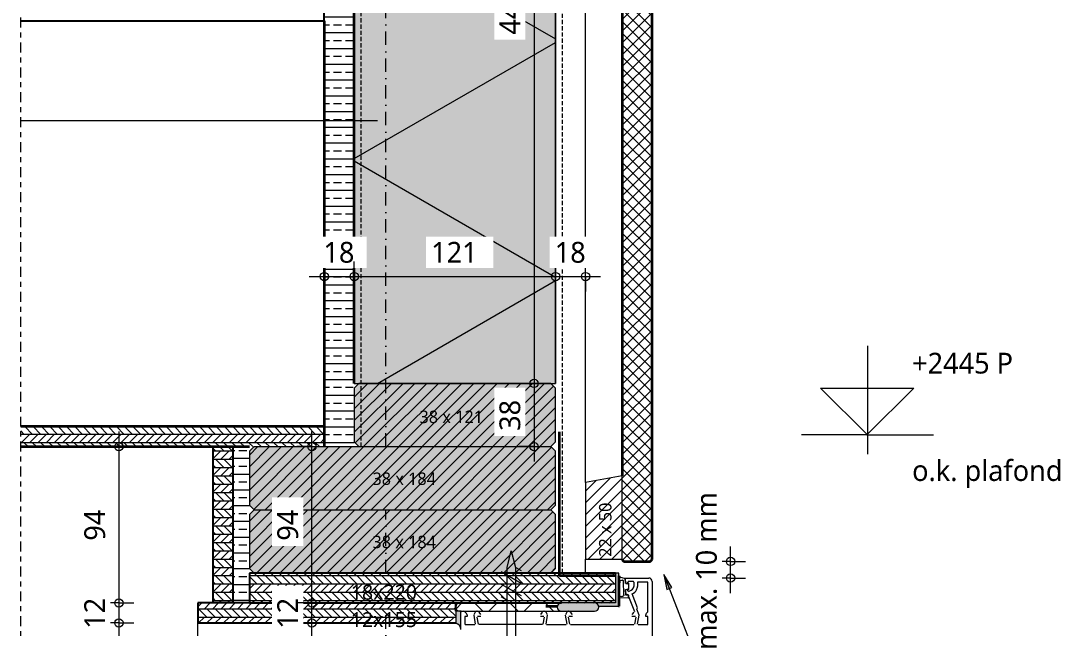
# Model space of a CAD drawing. Header units: millimetres. Extents: x 6732 to 10947, y 894 to 9086.
# Drawn here: x 8980 to 9605, y 6578 to 6944 of the extents above; entities that cross this region are included whole.
import ezdxf

# ---------------------------------------------------------------- set-up
doc = ezdxf.new("R2010")
doc.units = ezdxf.units.MM
for name, pattern in [('MV_center', [15, 6, -3, 3, -3]), ('MV_hidden', [3.75, 2.5, -1.25]), ('MV_stramien', [16, 8, -4, 0, -4])]:
    doc.linetypes.add(name, pattern=pattern)
for name, color, linetype, lineweight in [('A-ANNO-DIMS', 211, 'Continuous', 13), ('A-ANNO-DIMS-5', 211, 'Continuous', 13), ('A-ANNO-NOTE', 131, 'Continuous', 18), ('A-DETL', 90, 'Continuous', 13), ('A-DETL-GENF', 92, 'Continuous', 18), ('A-DETL-MEDM', 33, 'Continuous', 25), ('Doorsnede Strandbaak_dwg', 8, 'Continuous', 13), ('G-ANNO-TEXT', 231, 'Continuous', 13), ('zeichnen', 250, 'Continuous', 13)]:
    doc.layers.add(name, color=color, linetype=linetype, lineweight=lineweight)
doc.styles.add('Segoe UI_1', font='segoeui.ttf', dxfattribs={"height": 7.5})
doc.styles.add('Segoe UI_2', font='segoeui.ttf', dxfattribs={"height": 12.5})
doc.styles.add('Segoe UI_3', font='segoeui.ttf', dxfattribs={"height": 9})
doc.dimstyles.new('2_5_mm_1', dxfattribs={"dimscale": 304.8, "dimtxt": 13.092049, "dimasz": 0.016404, "dimexe": 0.029528, "dimexo": 0.0625, "dimgap": 0.014764, "dimtad": 1, "dimdec": 0, "dimzin": 0, "dimdsep": 46, "dimtxsty": 'Segoe UI_2', "dimblk1": 'DOTBLANK', "dimblk2": 'DOTBLANK', "dimsah": 1, "dimcen": 0.09, "dimdle": 0.029528, "dimazin": 0, "dimtfac": 1, "dimtdec": 4, "dimtix": 1, "dimtmove": 0, "dimatfit": 3, "dimfxl": 0.029528, "dimfxlon": 1, "dimtvp": 1, "dimtfill": 1, "dimtolj": 1, "dimtzin": 0, "dimarcsym": 2})
pattern_1 = [(0, (0, 0), (0, 5), [50, 0]), (45, (0, 0), (5.0006592, 0), [7.071, -7.071]), (315, (0, 0), (5.0006592, 0), [7.071, -7.071])]
pattern_2 = [(0, (0, 0), (0, 9.476), []), (0, (0, 4.738), (0, 9.476), [4.738, -2.369])]

# ---------------------------------------------------------------- blocks, each defined once
blk = doc.blocks.new('Doorsnede Strandbaak_dwg_rubber-V2-Details Strandbaak Patio Woning')
at = {"layer": 'zeichnen'}
for p, q in [((-1695, 7943), (-1691, 7944)), ((-1644, 8004), (-1655, 7993)), ((-1652, 7933), (-1655, 7937)), ((-1635, 7987), (-1646, 7961)), ((-1645, 7956), (-1633, 7943)), ((-1732, 7790), (-1732, 7720)), ((-1702, 7718), (-1702, 7933)), ((-1631, 7889), (-1649, 7908)), ((-1647, 7700), (-1670, 7694))]:
    blk.add_line(p, q, dxfattribs=at)
at = {"layer": 'zeichnen', "flags": 128}
for points in [[(-1732, 7895), (-1732, 7966), (-1732, 7896), (-1732, 7966), (-1720, 7966), (-1665, 7986)], [(-1763, 7720), (-1732, 7720), (-1732, 7799), (-1771, 7809), (-1771, 7796), (-1783, 7799), (-1783, 7894), (-1771, 7898), (-1771, 7889)], [(-1771, 7664), (-1771, 7712), (-1771, 7664), (-1642, 7675)]]:
    blk.add_lwpolyline(points, dxfattribs=at)
blk.add_lwpolyline([(-1764, 7884), (-1736, 7891)], close=True, dxfattribs=at)
at = {"layer": 'zeichnen'}
for centre, radius, start, end in [((-1692, 7933), 10.2, 110.2, 180), ((-1679, 7911), 35.6, 47.6331, 110.2), ((-1674, 8010), 25.4, 290.2, 316.4), ((-1641, 7959), 5.08, 157.9571, 222.0291), ((-1638, 7999), 7.62, 90, 136.4), ((-1638, 7999), 7.62, 67.3952, 90), ((-1765, 7889), 5.08, 180, 285), ((-1765, 7889), 5.08, 180, 285), ((-1737, 7896), 5.08, 285, 0), ((-1737, 7896), 5.08, 285, 0), ((-1659, 7926), 10.2, 327.4337, 43.3926), ((-1642, 7915), 10.2, 147.4337, 222.9571), ((-1763, 7712), 7.62, 90, 180), ((-1677, 7718), 25.4, 180, 285.7884), ((-1644, 7688), 12.7, 275, 105.7884)]:
    blk.add_arc(centre, radius, start, end, dxfattribs=at)
blk = doc.blocks.new('42 isolatie - Type 1-3776293-Details Strandbaak Patio Woning')
at = {"layer": 'A-DETL-GENF'}
blk.add_hatch(color=256, dxfattribs=at).paths.add_polyline_path([(448.28, -118.97), (448.28, -0.8), (0.28, -0.8), (0.28, -121.8), (448.28, -121.8)])
at = {"layer": 'A-DETL-GENF', "lineweight": 13}
h = blk.add_hatch(dxfattribs=at)
h.set_pattern_fill('FP_13', color=256, style=0, pattern_type=2)
h.set_pattern_definition([(300, (12.83, -244.8), (-107.387, -62), []), (240, (12.83, -244.8), (-107.387, 62), [])])
h.paths.add_polyline_path([(448.28, -118.97), (448.28, -0.8), (0.28, -0.8), (0.28, -121.8), (448.28, -121.8)])
at = {"layer": 'A-DETL-GENF'}
for p, q in [((0.28, -0.8), (0.28, -3.63)), ((0.28, -3.63), (0.28, -118.97)), ((448.28, -0.8), (9.32, -0.8)), ((448.28, -3.63), (448.28, -0.8)), ((448.28, -118.97), (448.28, -3.63)), ((0.28, -118.97), (0.28, -121.8)), ((151.54, -121.8), (448.28, -121.8)), ((448.28, -121.8), (448.28, -118.97))]:
    blk.add_line(p, q, dxfattribs=at)
blk = doc.blocks.new('00 hout_rechthoekig_sls - SLS 38x184-V25-Details Strandbaak Patio Woning')
at = {"layer": 'A-DETL-GENF'}
blk.add_hatch(color=256, dxfattribs=at).paths.add_polyline_path([(181.17, -38), (184, -35.17), (184, -2.83), (181.17, 0), (2.83, 0), (0, -2.83), (0, -35.17), (2.83, -38), (157.2, -38)])
at = {"layer": 'A-DETL-MEDM', "lineweight": 13}
h = blk.add_hatch(dxfattribs=at)
h.set_pattern_fill('FP_26', color=256, style=0, pattern_type=2)
h.set_pattern_definition([(45, (-9117.491, -6649.566), (-3.535534, 3.535534), [])])
h.paths.add_polyline_path([(181.17, -38), (184, -35.17), (184, -2.83), (181.17, 0), (2.83, 0), (0, -2.83), (0, -35.17), (2.83, -38), (157.2, -38)])
at = {"layer": 'A-DETL-MEDM', "lineweight": 18}
for p, q in [((0, -2.83), (2.83, 0)), ((2.83, 0), (0, -2.83)), ((12.29, 0), (157.2, 0)), ((181.17, 0), (184, -2.83)), ((0, -2.83), (0, -35.17)), ((181.17, 0), (184, -2.83)), ((184, -35.17), (184, -2.83)), ((2.83, -38), (0, -35.17)), ((0, -35.17), (2.83, -38)), ((184, -35.17), (181.17, -38)), ((181.17, -38), (184, -35.17)), ((12.29, -38), (151.35, -38)), ((151.35, -38), (157.2, -38))]:
    blk.add_line(p, q, dxfattribs=at)
blk = doc.blocks.new('00 hout_rechthoekig_sls - SLS 38x121-V26-Details Strandbaak Patio Woning')
at = {"layer": 'A-DETL-GENF'}
blk.add_hatch(color=256, dxfattribs=at).paths.add_polyline_path([(118.17, 0), (2.83, 0), (0, -2.83), (0, -35.17), (2.83, -38), (118.17, -38), (121, -35.17), (121, -2.83)])
at = {"layer": 'A-DETL-MEDM', "lineweight": 13}
h = blk.add_hatch(dxfattribs=at)
h.set_pattern_fill('FP_27', color=256, style=0, pattern_type=2)
h.set_pattern_definition([(225, (9301.491, 6687.566), (3.535534, -3.535534), [])])
h.paths.add_polyline_path([(118.17, 0), (2.83, 0), (0, -2.83), (0, -35.17), (2.83, -38), (118.17, -38), (121, -35.17), (121, -2.83)])
at = {"layer": 'A-DETL-MEDM', "lineweight": 18}
for p, q in [((0, -2.83), (2.83, 0)), ((2.83, 0), (0, -2.83)), ((118.17, 0), (121, -2.83)), ((0, -2.83), (0, -35.17)), ((118.17, 0), (121, -2.83)), ((121, -35.17), (121, -2.83)), ((2.83, -38), (0, -35.17)), ((0, -35.17), (2.83, -38)), ((121, -35.17), (118.17, -38)), ((118.17, -38), (121, -35.17)), ((2.83, -38), (118.17, -38))]:
    blk.add_line(p, q, dxfattribs=at)
blk = doc.blocks.new('NLRS_00_DI_maskeer - Type 1-4234611-Details Strandbaak Patio Woning')
at = {"layer": 'A-DETL-GENF', "linetype": 'MV_center'}
blk.add_line((516, 0), (-100, 0), dxfattribs=at)
blk = doc.blocks.new('28 schroef - 5_0x80-4440999-Details Strandbaak Patio Woning')
at = {"layer": 'A-DETL-GENF', "lineweight": 13}
h = blk.add_hatch(dxfattribs=at)
h.set_pattern_fill('FP_31', color=256, style=0, pattern_type=2)
h.set_pattern_definition([(240, (0, 0), (-11.2583, 6.5), [])])
h.paths.add_polyline_path([(50, -6), (70, -6), (70, 6), (50, 6)])
h = blk.add_hatch(dxfattribs=at)
h.set_pattern_fill('FP_32', color=256, style=0, pattern_type=2)
h.set_pattern_definition([(240, (7.5, 0), (-11.2583, 6.5), [])])
h.paths.add_polyline_path([(50, -6), (70, -6), (70, 6), (50, 6)])
for p, q in [((0, -6), (0, 6)), ((0, 6), (5, 2.5)), ((5, 2.5), (70, 2.5)), ((70, 2.5), (80, 0)), ((80, 0), (70, -2.5)), ((5, -2.5), (0, -6)), ((70, -2.5), (5, -2.5))]:
    blk.add_line(p, q, dxfattribs=at)
blk = doc.blocks.new('00 hout_rechthoekig_sls - SLS 38x184-V28-Details Strandbaak Patio Woning')
at = {"layer": 'A-DETL-GENF'}
blk.add_hatch(color=256, dxfattribs=at).paths.add_polyline_path([(181.17, -38), (184, -35.17), (184, -2.83), (181.17, 0), (2.83, 0), (0, -2.83), (0, -35.17), (2.83, -38), (157.2, -38)])
at = {"layer": 'A-DETL-MEDM', "lineweight": 13}
h = blk.add_hatch(dxfattribs=at)
h.set_pattern_fill('FP_34', color=256, style=0, pattern_type=2)
h.set_pattern_definition([(45, (-9117.491, -6687.566), (-3.535534, 3.535534), [])])
h.paths.add_polyline_path([(181.17, -38), (184, -35.17), (184, -2.83), (181.17, 0), (2.83, 0), (0, -2.83), (0, -35.17), (2.83, -38), (157.2, -38)])
at = {"layer": 'A-DETL-MEDM', "lineweight": 18}
for p, q in [((0, -2.83), (2.83, 0)), ((2.83, 0), (0, -2.83)), ((2.83, 0), (181.17, 0)), ((181.17, 0), (184, -2.83)), ((0, -2.83), (0, -35.17)), ((181.17, 0), (184, -2.83)), ((184, -35.17), (184, -2.83)), ((2.83, -38), (0, -35.17)), ((0, -35.17), (2.83, -38)), ((184, -35.17), (181.17, -38)), ((181.17, -38), (184, -35.17)), ((2.83, -38), (181.17, -38))]:
    blk.add_line(p, q, dxfattribs=at)
blk = doc.blocks.new('DIMBLOCK92-Details Strandbaak Patio Woning')
at = {"layer": 'A-ANNO-DIMS-5'}
for p, q in [((9155.03, 6593.57), (9146.03, 6593.57)), ((9155.03, 6572.57), (9155.03, 6593.57)), ((9155.03, 6593.57), (9164.03, 6593.57)), ((9155.03, 6581.57), (9146.03, 6581.57)), ((9155.03, 6581.57), (9164.03, 6581.57))]:
    blk.add_line(p, q, dxfattribs=at)
for centre in [(9155.03, 6593.57), (9155.03, 6581.57)]:
    blk.add_circle(centre, 2.5, dxfattribs=at)
at = {"layer": 'A-ANNO-DIMS-5', "color": 0, "insert": (9134.22, 6578.04), "char_height": 12.5, "width": 22.8516, "attachment_point": 1, "rotation": 90, "line_spacing_factor": 1.142579, "style": 'Segoe UI_2', "bg_fill": 3, "box_fill_scale": 1.25, "bg_fill_color": 9, "bg_fill_true_color": 13158600, "bg_fill_transparency": 0}
blk.add_mtext('12', dxfattribs=at)
blk = doc.blocks.new('_DotBlank')
at = {"color": 0, "linetype": 'ByBlock', "lineweight": -2}
blk.add_line((-0.5, 0), (-1, 0), dxfattribs=at)
blk.add_circle((0, 0), 0.5, dxfattribs=at)
blk = doc.blocks.new('DIMBLOCK93-Details Strandbaak Patio Woning')
at = {"layer": 'A-ANNO-DIMS-5'}
for p, q in [((9155.03, 6593.57), (9155.03, 6696.57)), ((9155.03, 6687.57), (9146.03, 6687.57)), ((9155.03, 6687.57), (9164.03, 6687.57)), ((9155.03, 6593.57), (9146.03, 6593.57)), ((9155.03, 6593.57), (9164.03, 6593.57))]:
    blk.add_line(p, q, dxfattribs=at)
for centre in [(9155.03, 6687.57), (9155.03, 6593.57)]:
    blk.add_circle(centre, 2.5, dxfattribs=at)
at = {"layer": 'A-ANNO-DIMS-5', "color": 0, "insert": (9134.22, 6631.04), "char_height": 12.5, "width": 22.8516, "attachment_point": 1, "rotation": 90, "line_spacing_factor": 1.142579, "style": 'Segoe UI_2', "bg_fill": 3, "box_fill_scale": 1.25, "bg_fill_color": 9, "bg_fill_true_color": 13158600, "bg_fill_transparency": 0}
blk.add_mtext('94', dxfattribs=at)
blk = doc.blocks.new('DIMBLOCK98-Details Strandbaak Patio Woning')
at = {"layer": 'A-ANNO-DIMS-5'}
for p, q in [((9288.55, 7173.57), (9279.55, 7173.57)), ((9288.55, 7173.57), (9288.55, 6725.57)), ((9288.55, 7173.57), (9297.55, 7173.57)), ((9288.55, 6725.57), (9279.55, 6725.57)), ((9288.55, 6725.57), (9297.55, 6725.57))]:
    blk.add_line(p, q, dxfattribs=at)
for centre in [(9288.55, 7173.57), (9288.55, 6725.57)]:
    blk.add_circle(centre, 2.5, dxfattribs=at)
at = {"layer": 'A-ANNO-DIMS-5', "color": 0, "insert": (9267.74, 6935.28), "char_height": 12.5, "width": 34.2774, "attachment_point": 1, "rotation": 90, "line_spacing_factor": 1.142579, "style": 'Segoe UI_2', "bg_fill": 3, "box_fill_scale": 1.25, "bg_fill_color": 9, "bg_fill_true_color": 13158600, "bg_fill_transparency": 0}
blk.add_mtext('448', dxfattribs=at)
blk = doc.blocks.new('DIMBLOCK99-Details Strandbaak Patio Woning')
at = {"layer": 'A-ANNO-DIMS-5'}
for p, q in [((9288.55, 6725.57), (9279.55, 6725.57)), ((9288.55, 6725.57), (9288.55, 6678.57)), ((9288.55, 6725.57), (9297.55, 6725.57)), ((9288.55, 6687.57), (9279.55, 6687.57)), ((9288.55, 6687.57), (9297.55, 6687.57))]:
    blk.add_line(p, q, dxfattribs=at)
for centre in [(9288.55, 6725.57), (9288.55, 6687.57)]:
    blk.add_circle(centre, 2.5, dxfattribs=at)
at = {"layer": 'A-ANNO-DIMS-5', "color": 0, "insert": (9267.74, 6697.04), "char_height": 12.5, "width": 22.8516, "attachment_point": 1, "rotation": 90, "line_spacing_factor": 1.142579, "style": 'Segoe UI_2', "bg_fill": 3, "box_fill_scale": 1.25, "bg_fill_color": 9, "bg_fill_true_color": 13158600, "bg_fill_transparency": 0}
blk.add_mtext('38', dxfattribs=at)
blk = doc.blocks.new('DIMBLOCK100-Details Strandbaak Patio Woning')
at = {"layer": 'A-ANNO-DIMS-5'}
for p, q in [((9162.49, 6789.82), (9162.49, 6798.82)), ((9180.49, 6789.82), (9180.49, 6798.82)), ((9153.49, 6789.82), (9180.49, 6789.82)), ((9162.49, 6789.82), (9162.49, 6780.82)), ((9180.49, 6789.82), (9180.49, 6780.82))]:
    blk.add_line(p, q, dxfattribs=at)
for centre in [(9162.49, 6789.82), (9180.49, 6789.82)]:
    blk.add_circle(centre, 2.5, dxfattribs=at)
at = {"layer": 'A-ANNO-DIMS-5', "color": 0, "insert": (9161.97, 6810.63), "char_height": 12.5, "width": 22.8516, "attachment_point": 1, "line_spacing_factor": 1.142579, "style": 'Segoe UI_2', "bg_fill": 3, "box_fill_scale": 1.25, "bg_fill_color": 9, "bg_fill_true_color": 13158600, "bg_fill_transparency": 0}
blk.add_mtext('18', dxfattribs=at)
blk = doc.blocks.new('DIMBLOCK101-Details Strandbaak Patio Woning')
at = {"layer": 'A-ANNO-DIMS-5'}
for p, q in [((9180.49, 6789.82), (9180.49, 6798.82)), ((9301.49, 6789.82), (9301.49, 6798.82)), ((9180.49, 6789.82), (9301.49, 6789.82)), ((9180.49, 6789.82), (9180.49, 6780.82)), ((9301.49, 6789.82), (9301.49, 6780.82))]:
    blk.add_line(p, q, dxfattribs=at)
for centre in [(9180.49, 6789.82), (9301.49, 6789.82)]:
    blk.add_circle(centre, 2.5, dxfattribs=at)
at = {"layer": 'A-ANNO-DIMS-5', "color": 0, "insert": (9226.71, 6810.63), "char_height": 12.5, "width": 34.2774, "attachment_point": 1, "line_spacing_factor": 1.142579, "style": 'Segoe UI_2', "bg_fill": 3, "box_fill_scale": 1.25, "bg_fill_color": 9, "bg_fill_true_color": 13158600, "bg_fill_transparency": 0}
blk.add_mtext('121', dxfattribs=at)
blk = doc.blocks.new('DIMBLOCK102-Details Strandbaak Patio Woning')
at = {"layer": 'A-ANNO-DIMS-5'}
for p, q in [((9301.49, 6789.82), (9301.49, 6798.82)), ((9319.49, 6789.82), (9319.49, 6798.82)), ((9301.49, 6789.82), (9328.49, 6789.82)), ((9301.49, 6789.82), (9301.49, 6780.82)), ((9319.49, 6789.82), (9319.49, 6780.82))]:
    blk.add_line(p, q, dxfattribs=at)
for centre in [(9301.49, 6789.82), (9319.49, 6789.82)]:
    blk.add_circle(centre, 2.5, dxfattribs=at)
at = {"layer": 'A-ANNO-DIMS-5', "color": 0, "insert": (9300.97, 6810.63), "char_height": 12.5, "width": 22.8516, "attachment_point": 1, "line_spacing_factor": 1.142579, "style": 'Segoe UI_2', "bg_fill": 3, "box_fill_scale": 1.25, "bg_fill_color": 9, "bg_fill_true_color": 13158600, "bg_fill_transparency": 0}
blk.add_mtext('18', dxfattribs=at)
blk = doc.blocks.new('DIMBLOCK133-Details Strandbaak Patio Woning')
at = {"layer": 'A-ANNO-DIMS-5'}
for p, q in [((9039.03, 6696.57), (9039.03, 6593.57)), ((9039.03, 6687.57), (9030.03, 6687.57)), ((9039.03, 6687.57), (9048.03, 6687.57)), ((9039.03, 6593.57), (9030.03, 6593.57)), ((9039.03, 6593.57), (9048.03, 6593.57))]:
    blk.add_line(p, q, dxfattribs=at)
for centre in [(9039.03, 6687.57), (9039.03, 6593.57)]:
    blk.add_circle(centre, 2.5, dxfattribs=at)
at = {"layer": 'A-ANNO-DIMS-5', "color": 0, "insert": (9018.22, 6631.04), "char_height": 12.5, "width": 22.8516, "attachment_point": 1, "rotation": 90, "line_spacing_factor": 1.142579, "style": 'Segoe UI_2', "bg_fill": 3, "box_fill_scale": 1.25, "bg_fill_color": 9, "bg_fill_true_color": 13158600, "bg_fill_transparency": 0}
blk.add_mtext('94', dxfattribs=at)
blk = doc.blocks.new('DIMBLOCK134-Details Strandbaak Patio Woning')
at = {"layer": 'A-ANNO-DIMS-5'}
for p, q in [((9039.03, 6593.57), (9030.03, 6593.57)), ((9039.03, 6593.57), (9039.03, 6572.57)), ((9039.03, 6593.57), (9048.03, 6593.57)), ((9039.03, 6581.57), (9030.03, 6581.57)), ((9039.03, 6581.57), (9048.03, 6581.57))]:
    blk.add_line(p, q, dxfattribs=at)
for centre in [(9039.03, 6593.57), (9039.03, 6581.57)]:
    blk.add_circle(centre, 2.5, dxfattribs=at)
at = {"layer": 'A-ANNO-DIMS-5', "color": 0, "insert": (9018.22, 6578.04), "char_height": 12.5, "width": 22.8516, "attachment_point": 1, "rotation": 90, "line_spacing_factor": 1.142579, "style": 'Segoe UI_2', "bg_fill": 3, "box_fill_scale": 1.25, "bg_fill_color": 9, "bg_fill_true_color": 13158600, "bg_fill_transparency": 0}
blk.add_mtext('12', dxfattribs=at)
blk = doc.blocks.new('DIMBLOCK136-Details Strandbaak Patio Woning')
at = {"layer": 'A-ANNO-DIMS-5'}
for p, q in [((9406.65, 6599.57), (9406.65, 6627.57)), ((9406.65, 6618.57), (9397.65, 6618.57)), ((9406.65, 6618.57), (9415.65, 6618.57)), ((9406.65, 6608.57), (9397.65, 6608.57)), ((9406.65, 6608.57), (9415.65, 6608.57))]:
    blk.add_line(p, q, dxfattribs=at)
for centre in [(9406.65, 6618.57), (9406.65, 6608.57)]:
    blk.add_circle(centre, 2.5, dxfattribs=at)
at = {"layer": 'A-ANNO-DIMS-5', "color": 0, "insert": (9385.85, 6565.36), "char_height": 12.5, "width": 115.6861, "attachment_point": 1, "rotation": 90, "line_spacing_factor": 1.142579, "style": 'Segoe UI_2', "bg_fill": 3, "box_fill_scale": 1.25, "bg_fill_color": 9, "bg_fill_true_color": 13158600, "bg_fill_transparency": 0}
blk.add_mtext('max. 10 mm', dxfattribs=at)

msp = doc.modelspace()

# ---------------------------------------------------------------- hatches: boundary and pattern name
at = {"layer": 'A-DETL-GENF', "lineweight": 13}
h = msp.add_hatch(dxfattribs=at)
h.set_pattern_fill('FP_6', color=250, style=0, pattern_type=2)
h.set_pattern_definition(pattern_2)
h.paths.add_polyline_path([(9180.49, 6687.57), (9180.49, 7211.57), (9162.49, 7211.57), (9162.49, 6687.57)])
h = msp.add_hatch(dxfattribs=at)
h.set_pattern_fill('FP_8', color=250, style=0, pattern_type=2)
h.set_pattern_definition([(45, (0, 0), (-3.535534, 3.535534), []), (135, (0, 0), (-3.535534, -3.535534), [])])
h.paths.add_polyline_path([(9342.82, 6618.57), (9358.16, 6618.57), (9358.62, 6618.77), (9359.01, 6619.09), (9359.3, 6619.49), (9359.49, 6619.96), (9359.49, 7200.18), (9359.3, 7200.64), (9359.01, 7201.05), (9358.62, 7201.36), (9358.16, 7201.57), (9342.82, 7201.57), (9342.36, 7201.36), (9341.97, 7201.05), (9341.68, 7200.64), (9341.49, 7200.18), (9341.49, 6619.96), (9341.68, 6619.49), (9341.97, 6619.09), (9342.36, 6618.77)])
h = msp.add_hatch(dxfattribs=at)
h.set_pattern_fill('FP_7', color=254, style=0, pattern_type=2)
h.set_pattern_definition(pattern_1)
h.paths.add_polyline_path([(9162.49, 6687.57), (9162.49, 6699.57), (8980.09, 6699.57), (8980.09, 6687.57), (9129.78, 6687.57)])
h = msp.add_hatch(dxfattribs=at)
h.set_pattern_fill('FP_7', color=254, style=0, pattern_type=2)
h.set_pattern_definition(pattern_1)
h.paths.add_polyline_path([(9095.49, 6593.57), (9107.49, 6593.57), (9107.49, 6687.57), (9095.49, 6687.57)])
h = msp.add_hatch(dxfattribs=at)
h.set_pattern_fill('FP_6', color=250, style=0, pattern_type=2)
h.set_pattern_definition(pattern_2)
h.paths.add_polyline_path([(9117.49, 6593.57), (9117.49, 6687.57), (9107.49, 6687.57), (9107.49, 6593.57)])
h = msp.add_hatch(dxfattribs=at)
h.set_pattern_fill('FP_17', color=250, style=0, pattern_type=2)
h.set_pattern_definition([(45, (0, 0), (-3.535534, 3.535534), [])])
h.paths.add_polyline_path([(9341.49, 6619.96), (9341.49, 6669.96), (9319.49, 6666.08), (9319.49, 6619.96)])
h = msp.add_hatch(dxfattribs=at)
h.set_pattern_fill('FP_7', color=254, style=0, pattern_type=2)
h.set_pattern_definition(pattern_1)
h.paths.add_polyline_path([(9117.49, 6593.57), (9337.49, 6593.57), (9337.49, 6611.57), (9117.49, 6611.57)])
at = {"layer": 'A-DETL-GENF'}
for color, points in [(8, [(9327.47, 6591.57), (9339.49, 6591.57), (9339.49, 6611.57), (9337.49, 6611.57), (9337.49, 6593.57), (9324.97, 6593.57), (9325.61, 6593.48), (9326.22, 6593.23), (9326.73, 6592.83), (9327.13, 6592.32), (9327.4, 6591.57)]), (7, [(9324.97, 6588.57), (9325.61, 6588.65), (9326.22, 6588.9), (9326.73, 6589.3), (9327.13, 6589.82), (9327.38, 6590.42), (9327.47, 6591.07), (9327.38, 6591.71), (9327.13, 6592.32), (9326.73, 6592.83), (9326.22, 6593.23), (9325.61, 6593.48), (9324.97, 6593.57), (9304.97, 6593.57), (9304.32, 6593.48), (9303.72, 6593.23), (9303.2, 6592.83), (9302.8, 6592.32), (9302.55, 6591.71), (9302.47, 6591.07), (9302.55, 6590.42), (9302.8, 6589.82), (9303.2, 6589.3), (9303.72, 6588.9), (9304.32, 6588.65), (9304.97, 6588.57), (9310.92, 6588.57)]), (1, [(9244.49, 6577.57), (9244.49, 6588.57), (9241.49, 6588.57), (9241.49, 6581.44), (9242.31, 6581.13), (9243.04, 6580.65), (9243.65, 6580.02), (9244.11, 6579.27), (9244.39, 6578.44)])]:
    msp.add_hatch(color=color, dxfattribs=at).paths.add_polyline_path(points)
at = {"layer": 'A-DETL-GENF', "lineweight": 13}
h = msp.add_hatch(dxfattribs=at)
h.set_pattern_fill('FP_7', color=254, style=0, pattern_type=2)
h.set_pattern_definition(pattern_1)
h.paths.add_polyline_path([(9241.49, 6581.57), (9241.49, 6593.57), (9086.49, 6593.57), (9086.49, 6581.57), (9238.46, 6581.57)])
h = msp.add_hatch(dxfattribs=at)
h.set_pattern_fill('FP_28', color=251, style=0, pattern_type=2)
h.set_pattern_definition([(45, (0, 0), (-10.606602, 10.606602), []), (135, (0, 0), (-10.606602, -10.606602), [])])
h.paths.add_polyline_path([(9303.72, 6588.57), (9304.97, 6588.57), (9304.32, 6588.65), (9303.72, 6588.9), (9303.2, 6589.3), (9302.8, 6589.82), (9302.55, 6590.42), (9302.47, 6591.07), (9302.55, 6591.71), (9302.8, 6592.32), (9303.2, 6592.83), (9303.72, 6593.23), (9304.32, 6593.48), (9304.97, 6593.57), (9243.99, 6593.57), (9243.34, 6593.48), (9242.74, 6593.23), (9242.22, 6592.83), (9241.83, 6592.32), (9241.58, 6591.71), (9241.49, 6591.07), (9241.58, 6590.42), (9241.83, 6589.82), (9242.22, 6589.3), (9242.74, 6588.9), (9243.34, 6588.65), (9244.39, 6588.57), (9302.8, 6588.57)])
at = {"layer": 'G-ANNO-TEXT'}
msp.add_hatch(color=7, dxfattribs=at).paths.add_polyline_path([(9366.52, 6610.69), (9368.31, 6601.72), (9371.27, 6602.88)])

# ---------------------------------------------------------------- linework, layer by layer
at = {"layer": 'A-DETL', "linetype": 'MV_stramien', "lineweight": 18}
for p, q in [((9199.49, 6687.57), (9199.49, 7225.57)), ((9199.49, 6611.57), (9199.49, 6649.57)), ((9199.49, 6465.41), (9199.49, 6593.57))]:
    msp.add_line(p, q, dxfattribs=at)
at = {"layer": 'A-DETL', "lineweight": 35}
for p, q in [((9180.49, 6725.57), (9180.49, 7211.57)), ((9359.49, 6619.96), (9359.49, 7200.18)), ((9341.49, 7099.57), (9341.49, 6669.96)), ((9162.49, 6943.57), (9162.49, 6687.57)), ((9162.49, 6699.57), (8980.09, 6699.57)), ((9303.78, 6609.97), (9303.78, 6696.48)), ((8980.09, 6687.57), (9117.49, 6687.57)), ((9342.82, 6618.57), (9358.16, 6618.57)), ((9337.49, 6609.97), (9303.78, 6609.97)), ((9339.72, 6609.97), (9339.49, 6609.97)), ((9339.72, 6591.57), (9339.72, 6609.97)), ((9295.69, 6591.57), (9302.53, 6591.57)), ((9339.49, 6591.57), (9339.72, 6591.57))]:
    msp.add_line(p, q, dxfattribs=at)
at = {"layer": 'A-DETL', "lineweight": 18}
for p, q in [((9301.49, 7211.57), (9301.49, 6725.57)), ((9319.49, 6666.08), (9319.49, 7099.57)), ((8980.09, 6883.57), (9194.49, 6883.57)), ((9488.92, 6748.13), (9488.92, 6683.13)), ((9488.92, 6694.57), (9460.75, 6722.73)), ((9460.75, 6722.73), (9516.79, 6722.73)), ((9516.79, 6722.73), (9488.63, 6694.57)), ((9489.21, 6694.57), (9449.21, 6694.57)), ((9488.63, 6694.57), (9528.63, 6694.57)), ((9319.49, 6611.57), (9319.49, 6619.96)), ((9337.49, 6611.57), (9337.49, 6593.57)), ((9339.49, 6611.57), (9337.49, 6611.57)), ((9339.49, 6591.57), (9339.49, 6611.57)), ((9304.97, 6593.57), (9243.99, 6593.57)), ((9324.97, 6593.57), (9304.97, 6593.57)), ((9337.49, 6593.57), (9324.97, 6593.57)), ((9327.4, 6591.57), (9339.49, 6591.57)), ((9241.49, 6588.57), (9241.49, 6581.44)), ((9244.49, 6588.57), (9241.49, 6588.57)), ((9244.49, 6588.57), (9304.97, 6588.57)), ((9244.49, 6577.57), (9244.49, 6588.57)), ((9304.97, 6588.57), (9324.97, 6588.57))]:
    msp.add_line(p, q, dxfattribs=at)
at = {"layer": 'A-DETL', "linetype": 'MV_hidden', "lineweight": 18}
for p, q in [((9305.74, 6611.57), (9305.74, 7211.57)), ((9184.74, 6687.57), (9184.74, 7171.57))]:
    msp.add_line(p, q, dxfattribs=at)
at = {"layer": 'A-DETL'}
for p, q in [((9341.49, 6669.96), (9319.49, 6666.08)), ((9319.49, 6666.08), (9319.49, 6619.96)), ((9341.49, 6619.96), (9341.49, 6669.96)), ((9319.49, 6619.96), (9341.49, 6619.96)), ((9343.49, 6605.81), (9343.49, 6608.57)), ((9343.49, 6608.57), (9357.49, 6608.57)), ((9343.64, 6605.62), (9344.74, 6605.32)), ((9344.99, 6605.52), (9344.99, 6606.37)), ((9347.99, 6606.57), (9345.19, 6606.57)), ((9348.49, 6606.07), (9348.49, 6603.57)), ((9356.99, 6606.07), (9350.69, 6606.07)), ((9350.69, 6606.07), (9350.69, 6603.57)), ((9356.99, 6588.17), (9356.99, 6606.07)), ((9359.49, 6606.57), (9359.49, 6534.51)), ((9343.49, 6601.32), (9343.49, 6598.57)), ((9343.49, 6598.57), (9344.99, 6598.57)), ((9344.74, 6601.81), (9343.64, 6601.51)), ((9344.99, 6600.77), (9344.99, 6601.62)), ((9344.99, 6598.57), (9348.9, 6588.37)), ((9350.73, 6590.6), (9347.51, 6598.99)), ((9350.31, 6589.87), (9350.73, 6590.6)), ((9244.99, 6588.57), (9246.18, 6588.57)), ((9246.88, 6588.27), (9248, 6587.16)), ((9248.29, 6585.37), (9246.99, 6585.37)), ((9246.99, 6585.37), (9246.99, 6581.07)), ((9248.29, 6586.45), (9248.29, 6585.37)), ((9252.3, 6586.18), (9253.23, 6580.92)), ((9253.25, 6588.07), (9252.36, 6586.52)), ((9255.07, 6580.81), (9254.31, 6585.13)), ((9256.59, 6585.37), (9254.51, 6585.37)), ((9255.29, 6588.15), (9256.4, 6586.63)), ((9294.47, 6585.37), (9292.39, 6585.37)), ((9292.58, 6586.63), (9293.69, 6588.15)), ((9294.67, 6585.13), (9293.91, 6580.81)), ((9296.62, 6586.52), (9295.73, 6588.07)), ((9295.76, 6580.92), (9296.68, 6586.18)), ((9307.3, 6586.18), (9308.23, 6580.92)), ((9308.25, 6588.07), (9307.36, 6586.52)), ((9310.07, 6580.81), (9309.31, 6585.13)), ((9311.59, 6585.37), (9309.51, 6585.37)), ((9310.29, 6588.15), (9311.4, 6586.63)), ((9349.47, 6585.37), (9347.39, 6585.37)), ((9347.58, 6586.63), (9348.69, 6588.15)), ((9349.67, 6585.13), (9348.91, 6580.81)), ((9351.7, 6586.25), (9350.31, 6589.87)), ((9350.76, 6580.92), (9351.7, 6586.25)), ((9355.69, 6585.37), (9355.69, 6586.45)), ((9356.99, 6585.37), (9355.69, 6585.37)), ((9355.98, 6587.16), (9356.99, 6588.17)), ((9356.99, 6581.07), (9356.99, 6585.37)), ((9086.49, 6465.41), (9086.49, 6581.57)), ((9247.49, 6580.57), (9252.93, 6580.57)), ((9293.61, 6580.57), (9255.37, 6580.57)), ((9296.05, 6580.57), (9307.93, 6580.57)), ((9310.37, 6580.57), (9348.61, 6580.57)), ((9351.05, 6580.57), (9356.49, 6580.57))]:
    msp.add_line(p, q, dxfattribs=at)
at = {"layer": 'A-DETL', "lineweight": 35}
for centre, start, end in [((9343.4, 6620.45), 194.49409, 253), ((9357.59, 6620.45), 287, 345.50591)]:
    msp.add_arc(centre, 1.97, start, end, dxfattribs=at)
at = {"layer": 'A-DETL'}
for centre, radius, start, end in [((9347.99, 6606.07), 0.5, 0, 90), ((9346.49, 6603.57), 2, 330.86902, 0), ((9346.49, 6603.57), 4.2, 330.86902, 0), ((9357.49, 6606.57), 2, 0, 90), ((9344.74, 6604.54), 4, 276.75571, 330.86902), ((9344.74, 6604.54), 6.2, 296.45929, 330.86902), ((9244.99, 6588.07), 0.5, 90, 180), ((9246.18, 6587.57), 1, 45, 90), ((9247.29, 6586.45), 1, 0, 45), ((9254.12, 6587.57), 1, 90, 150), ((9254.48, 6587.57), 1, 36, 90), ((9294.5, 6587.57), 1, 90, 144), ((9294.86, 6587.57), 1, 30, 90), ((9309.12, 6587.57), 1, 90, 150), ((9309.48, 6587.57), 1, 36, 90), ((9356.69, 6586.45), 1, 135, 180), ((9247.49, 6581.07), 0.5, 180, 270), ((9356.49, 6581.07), 0.5, 270, 0)]:
    msp.add_arc(centre, radius, start, end, dxfattribs=at)
at = {"layer": 'A-DETL', "lineweight": 18}
for centre, radius, start, end in [((9243.99, 6591.07), 2.5, 90, 270), ((9304.97, 6591.07), 2.5, 90, 270), ((9304.97, 6591.07), 2.5, 90, 270), ((9324.97, 6591.07), 2.5, 270, 90), ((9240.49, 6577.57), 4, 360, 75.52245)]:
    msp.add_arc(centre, radius, start, end, dxfattribs=at)
at = {"layer": 'A-DETL-MEDM'}
for p, q in [((9162.49, 6943.57), (9162.49, 6961.57)), ((8980.09, 6943.57), (9162.49, 6943.57)), ((9095.49, 6687.57), (9095.49, 6593.57)), ((9107.49, 6687.57), (9107.49, 6593.57)), ((9268.84, 6611.57), (9117.49, 6611.57)), ((9117.49, 6611.57), (9117.49, 6593.57)), ((9280.84, 6611.57), (9268.84, 6611.57)), ((9337.49, 6611.57), (9280.84, 6611.57)), ((9117.49, 6593.57), (9086.49, 6593.57)), ((9086.49, 6593.57), (9086.49, 6581.57)), ((9117.49, 6593.57), (9304.97, 6593.57)), ((9241.49, 6588.57), (9241.49, 6593.57)), ((9086.49, 6581.57), (9241.49, 6581.57))]:
    msp.add_line(p, q, dxfattribs=at)
at = {"layer": 'G-ANNO-TEXT', "color": 250}
for p, q in [((9366.52, 6610.69), (9368.31, 6601.72)), ((9371.27, 6602.88), (9366.52, 6610.69)), ((9368.31, 6601.72), (9371.27, 6602.88))]:
    msp.add_line(p, q, dxfattribs=at)

# ---------------------------------------------------------------- block references
at = {"layer": 'A-DETL-GENF', "rotation": 270.0000000000003}
msp.add_blockref('42 isolatie - Type 1-3776293-Details Strandbaak Patio Woning', (9302.29, 7173.84), dxfattribs=at)
at = {"layer": 'A-DETL-GENF', "linetype": 'MV_center', "rotation": 269.9999999999999}
msp.add_blockref('NLRS_00_DI_maskeer - Type 1-4234611-Details Strandbaak Patio Woning', (8980.09, 7065.57), dxfattribs=at)
at = {"layer": 'A-DETL-GENF', "lineweight": 13, "rotation": 89.99999999999974}
msp.add_blockref('28 schroef - 5_0x80-4440999-Details Strandbaak Patio Woning', (9274.84, 6544.91), dxfattribs=at)
at = {"layer": 'A-DETL-MEDM', "lineweight": 18, "rotation": 180}
msp.add_blockref('00 hout_rechthoekig_sls - SLS 38x121-V26-Details Strandbaak Patio Woning', (9301.49, 6687.57), dxfattribs=at)
at = {"layer": 'A-DETL-MEDM', "lineweight": 18}
for name, p in [('00 hout_rechthoekig_sls - SLS 38x184-V28-Details Strandbaak Patio Woning', (9117.49, 6687.57)), ('00 hout_rechthoekig_sls - SLS 38x184-V25-Details Strandbaak Patio Woning', (9117.49, 6649.57))]:
    msp.add_blockref(name, p, dxfattribs=at)
at = {"layer": 'Doorsnede Strandbaak_dwg', "color": 250, "extrusion": (0, 0, -1), "xscale": 0.0393700787401518, "yscale": 0.0393700787401518, "zscale": -0.0393700787401518, "rotation": 357.8292969025476}
msp.add_blockref('Doorsnede Strandbaak_dwg_rubber-V2-Details Strandbaak Patio Woning', (-9287.08, 6292.27), dxfattribs=at)

# ---------------------------------------------------------------- texts
at = {"layer": 'A-ANNO-NOTE', "lineweight": 13, "char_height": 7.5, "width": 47.2996, "attachment_point": 1, "style": 'Segoe UI_1'}
for s, insert in [('38 x 121', (9219.7, 6709.21)), ('38 x 184', (9191.43, 6672.01)), ('38 x 184', (9191.43, 6634.01))]:
    msp.add_mtext(s, dxfattribs=dict(at, insert=insert))
at = {"layer": 'G-ANNO-TEXT', "color": 7, "attachment_point": 1}
for s, insert, char_height, width, style in [('+2445 P', (9515.77, 6743.99), 12.5, 78.9662, 'Segoe UI_2'), ('o.k. plafond', (9515.77, 6679.42), 12.5, 109.8312, 'Segoe UI_2'), ('18x220', (9178.45, 6604.55), 9, 51.308, 'Segoe UI_3'), ('12x155', (9178.45, 6588.07), 9, 51.308, 'Segoe UI_3')]:
    msp.add_mtext(s, dxfattribs=dict(at, insert=insert, char_height=char_height, width=width, style=style))
at = {"layer": 'G-ANNO-TEXT', "color": 8, "insert": (9327.58, 6621.3), "char_height": 7.5, "width": 40.4852, "attachment_point": 1, "rotation": 90, "style": 'Segoe UI_1'}
msp.add_mtext('22 x 50', dxfattribs=at)

# ---------------------------------------------------------------- dimensions: what is measured, and where the dimension line sits
at = {"layer": 'A-ANNO-DIMS'}
dim = msp.add_linear_dim(base=(9406.65, 6618.57), p1=(9397.65, 6608.57), p2=(9397.65, 6618.57), angle=90, dimstyle='2_5_mm_1', override={"dimpost": 'max.<>mm', "dimfxl": 10.000002}, dxfattribs=at)
dim.commit()
dim.dimension.update_dxf_attribs({"geometry": 'DIMBLOCK136-Details Strandbaak Patio Woning', "text_midpoint": (9395.66, 6613.57)})

# ---------------------------------------------------------------- next in the draw order: linework, layer by layer
at = {"layer": 'G-ANNO-TEXT', "color": 250}
msp.add_line((9366.52, 6610.69), (9401.44, 6521.08), dxfattribs=at)

# ---------------------------------------------------------------- next in the draw order: dimensions: what is measured, and where the dimension line sits
at = {"layer": 'A-ANNO-DIMS'}
for base, p1, p2, override, picture, middle in [((9288.55, 6725.57), (9297.55, 7173.57), (9297.55, 6725.57), {"dimpost": '<>', "dimfxl": 448}, 'DIMBLOCK98-Details Strandbaak Patio Woning', (9277.59, 6949.57)), ((9039.03, 6593.57), (9048.03, 6687.57), (9048.03, 6593.57), {"dimpost": '<>', "dimfxl": 94}, 'DIMBLOCK133-Details Strandbaak Patio Woning', (9028.07, 6640.57)), ((9155.03, 6593.57), (9146.03, 6581.57), (9146.03, 6593.57), {"dimpost": '<>', "dimfxl": 12}, 'DIMBLOCK92-Details Strandbaak Patio Woning', (9144.14, 6587.57))]:
    dim = msp.add_linear_dim(base=base, p1=p1, p2=p2, angle=90, dimstyle='2_5_mm_1', override=override, dxfattribs=at)
    dim.commit()
    dim.dimension.update_dxf_attribs({"geometry": picture, "text_midpoint": middle})
dim = msp.add_linear_dim(base=(9180.49, 6789.82), p1=(9162.49, 6798.82), p2=(9180.49, 6798.82), dimstyle='2_5_mm_1', override={"dimpost": '<>', "dimfxl": 18}, dxfattribs=at)
dim.commit()
dim.dimension.update_dxf_attribs({"geometry": 'DIMBLOCK100-Details Strandbaak Patio Woning', "text_midpoint": (9171.49, 6800.81)})

# ---------------------------------------------------------------- next in the draw order: dimensions: what is measured, and where the dimension line sits
dim = msp.add_linear_dim(base=(9301.49, 6789.82), p1=(9180.49, 6798.82), p2=(9301.49, 6798.82), dimstyle='2_5_mm_1', override={"dimpost": '<>', "dimfxl": 121}, dxfattribs=at)
dim.commit()
dim.dimension.update_dxf_attribs({"geometry": 'DIMBLOCK101-Details Strandbaak Patio Woning', "text_midpoint": (9240.99, 6800.71)})
for base, p1, p2, override, picture, middle in [((9288.55, 6687.57), (9297.55, 6725.57), (9297.55, 6687.57), {"dimpost": '<>', "dimfxl": 38}, 'DIMBLOCK99-Details Strandbaak Patio Woning', (9277.59, 6706.57)), ((9155.03, 6687.57), (9146.03, 6593.57), (9146.03, 6687.57), {"dimpost": '<>', "dimfxl": 94}, 'DIMBLOCK93-Details Strandbaak Patio Woning', (9144.07, 6640.57)), ((9039.03, 6581.57), (9048.03, 6593.57), (9048.03, 6581.57), {"dimpost": '<>', "dimfxl": 12}, 'DIMBLOCK134-Details Strandbaak Patio Woning', (9028.14, 6587.57))]:
    dim = msp.add_linear_dim(base=base, p1=p1, p2=p2, angle=90, dimstyle='2_5_mm_1', override=override, dxfattribs=at)
    dim.commit()
    dim.dimension.update_dxf_attribs({"geometry": picture, "text_midpoint": middle})

# ---------------------------------------------------------------- next in the draw order: dimensions: what is measured, and where the dimension line sits
dim = msp.add_linear_dim(base=(9319.49, 6789.82), p1=(9301.49, 6798.82), p2=(9319.49, 6798.82), dimstyle='2_5_mm_1', override={"dimpost": '<>', "dimfxl": 18}, dxfattribs=at)
dim.commit()
dim.dimension.update_dxf_attribs({"geometry": 'DIMBLOCK102-Details Strandbaak Patio Woning', "text_midpoint": (9310.49, 6800.81)})

doc.saveas('drawing.dxf')
